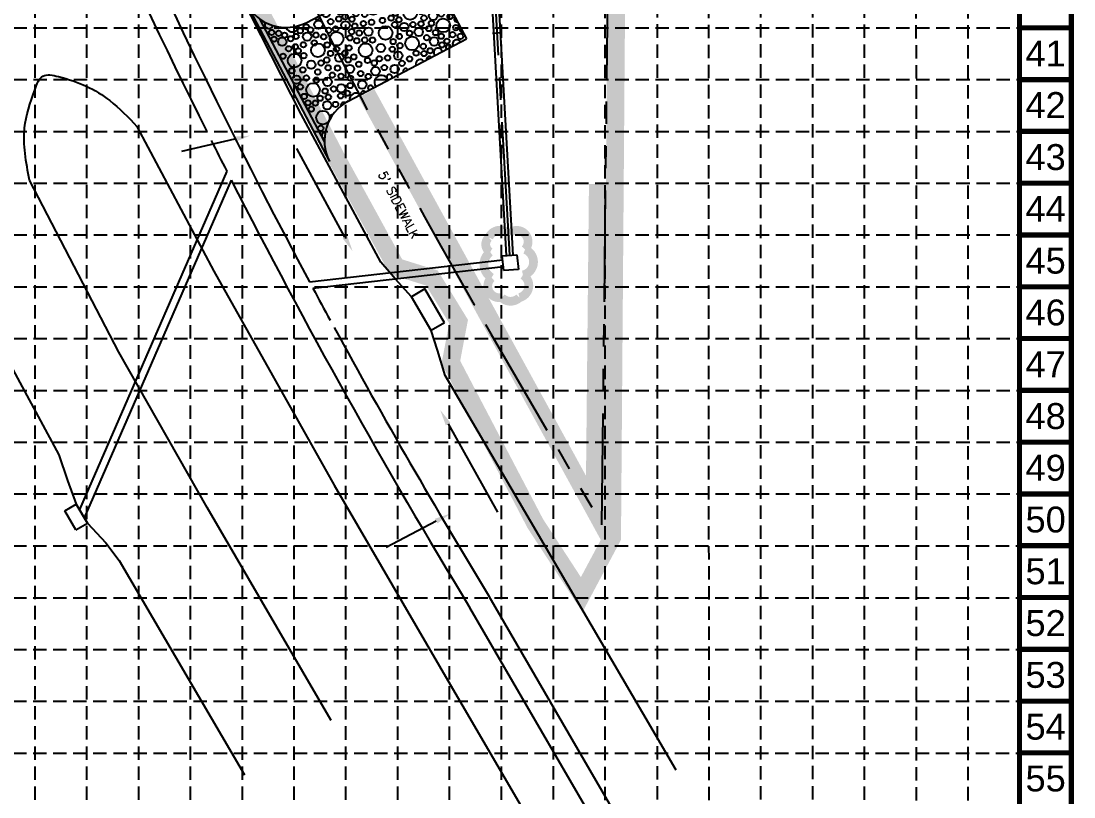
# Model space of a CAD drawing. Header units: feet. Extents: x -1330 to -864, y 1503 to 2248.
# Drawn here: x -1099.8 to -863.6, y 1598.7 to 1772.8 of the extents above; entities that cross this region are included whole.
import ezdxf
from ezdxf.enums import TextEntityAlignment as Align

# ---------------------------------------------------------------- set-up
doc = ezdxf.new("R2010")
doc.units = ezdxf.units.FT
doc.header["$LTSCALE"] = 40
doc.header["$MEASUREMENT"] = 0
for name, pattern in [('CENTER2', [1.125, 0.75, -0.125, 0.125, -0.125]), ('HIDDEN', [0.375, 0.25, -0.125]), ('PHANTOM2', [1.25, 0.625, -0.125, 0.125, -0.125, 0.125, -0.125])]:
    doc.linetypes.add(name, pattern=pattern)
for name, color, linetype in [('arrows', 250, 'Continuous'), ('BASE', 7, 'Continuous'), ('BND-HOLD', 6, 'PHANTOM2'), ('CONST-ENTRANCE', 120, 'Continuous'), ('EX-INLET', 7, 'Continuous'), ('EX-PAV-TC', 1, 'Continuous'), ('EX-STM', 7, 'Continuous'), ('GRID', 254, 'HIDDEN'), ('LIMITS OF DISTURBANCE', 1, 'HIDDEN'), ('pc', 43, 'Continuous'), ('SILT FENCE', 200, 'Continuous'), ('STM-CL', 7, 'CENTER2'), ('STM-PIPE', 3, 'Continuous'), ('STM-STALBL', 7, 'Continuous')]:
    doc.layers.add(name, color=color, linetype=linetype)
doc.styles.add('L100', font='simplex', dxfattribs={"height": 4})
doc.styles.get("Standard").update_dxf_attribs({"font": 'ARIAL.TTF'})

# ---------------------------------------------------------------- blocks, each defined once
blk = doc.blocks.new('sta_tic')
blk.add_line((0, -0.04164999999999996), (0, 0.04164999999999996))
blk = doc.blocks.new('A$C5C6542E7')
at = {"layer": 'CONST-ENTRANCE', "color": 4}
for p, q in [((13.50737011294996, 31.20412530458179), (40.05250290517279, 45.18110369918691)), ((40.05250290517279, 45.18110369918668), (49.3704885015768, 27.48434850437138)), ((-2.826593572535785e-07, 35.393510103788), (18.63597091014776, -2.858428160834592e-07)), ((2.915645355685911, 32.00249100746919), (17.49000079128405, 4.322817370116127)), ((22.82535570935352, 13.5073701097665), (49.3704885015768, 27.48434850437161))]:
    blk.add_line(p, q, dxfattribs=at)
for centre, radius in [((39.7394520134153, 42.77623058971744), 0.6072956972166139), ((35.24295971337301, 41.69688294103116), 0.6072956972166139), ((36.06085155450728, 39.98049159199786), 0.6072956972166139), ((37.66312194836564, 41.33942740618636), 0.9500036420868128), ((39.11052445167729, 40.38390732450375), 0.6072956972166139), ((40.51834827479161, 41.29694772142739), 0.6072956972166139), ((29.44901528349442, 37.70146721575429), 0.9500036420868128), ((31.18987628193736, 37.32986089419364), 0.6072956972166139), ((32.48126995802932, 37.32277459026727), 0.6072956972166139), ((35.65816799683284, 38.13670502372997), 0.6072956972166139), ((37.32764149363516, 39.53103952945685), 0.6072956972166139), ((38.8602471789834, 37.76156003212668), 1.534607395395142), ((41.27623640339675, 39.20542238774192), 0.6072956972166139), ((42.01252760473699, 38.13311740071049), 0.6072956972166139), ((24.91769347622699, 35.05790650421773), 0.9500036420868128), ((26.41374686121753, 36.61857008284005), 0.6072956972166139), ((28.43121290643489, 34.41733514078078), 1.534607395395142), ((30.4403398685406, 35.81873963277371), 0.6072956972166139), ((31.68971158503655, 34.58717921224161), 0.9500036420868128), ((33.01924489232101, 35.73738397009765), 0.6072956972166139), ((34.08771336246377, 36.88039251399414), 0.6072956972166139), ((35.50549601376088, 35.60088899222228), 0.6072956972166139), ((36.87586037834149, 36.60959368305021), 0.6072956972166139), ((38.64537433192891, 35.07195568428938), 0.6072956972166139), ((40.24102274174925, 35.13918560790762), 0.6072956972166139), ((41.23478491213677, 36.34950343432297), 0.6072956972166139), ((42.42054343582163, 34.91267842965362), 0.6072956972166139), ((43.304504381269, 36.49457909891976), 0.9500036420868128), ((22.15183764835024, 32.48511969704759), 0.6072956972166139), ((23.2092187056071, 33.90069129341487), 0.6072956972166139), ((24.55040989411441, 33.14688816198577), 0.6072956972166139), ((26.52470734899521, 32.98407959112819), 0.6072956972166139), ((33.40200935447933, 33.24021844445861), 0.6072956972166139), ((34.1308530592471, 34.52940591296624), 0.6072956972166139), ((36.7460612268676, 33.29896118839429), 1.534607395395142), ((39.15183286304568, 33.62099436022004), 0.6072956972166139), ((40.64126302001773, 33.88993758096126), 0.6072956972166139), ((41.89063473651368, 32.65837716042915), 0.9500036420868128), ((43.71557261193379, 33.07668427379508), 0.6072956972166139), ((43.9618238208061, 34.69735604937273), 0.6072956972166139), ((45.6658038404064, 32.49909990579363), 0.6072956972166139), ((13.39947626302205, 30.19549401831637), 0.6072956972166139), ((16.14129882226848, 30.69447023005523), 0.9500036420868128), ((18.87952453333514, 31.36330868126106), 0.6072956972166139), ((20.70141000917829, 31.97907164869662), 0.6072956972166139), ((22.22681630410943, 30.54932744447706), 0.9500036420868128), ((23.65925649629094, 31.90472643896555), 0.6072956972166139), ((24.30372822561981, 30.35466416283134), 0.6072956972166139), ((26.2282351061283, 30.93857607260861), 0.6072956972166139), ((28.05731303434345, 31.21460009379825), 0.6072956972166139), ((30.49488655392929, 31.63924926381242), 0.6072956972166139), ((32.4547991040597, 32.15591858544371), 0.6072956972166139), ((33.23369536543601, 30.67663571715366), 0.6072956972166139), ((34.19565440843849, 31.78432307806474), 0.6072956972166139), ((35.38500978030515, 30.17763583393207), 0.9500036420868128), ((37.34491539239616, 30.69430150243306), 0.6072956972166139), ((39.14219019322923, 30.86769505812003), 0.6072956972166139), ((39.82810771975664, 32.17356254958804), 0.6072956972166139), ((41.49083600800168, 31.00906757091866), 0.6072956972166139), ((44.14513978040895, 30.49606691542431), 1.534607395395142), ((5.644479590318497, 28.9463131123498), 0.6072956972166139), ((7.211920476948762, 28.74103586368619), 0.6072956972166139), ((8.545912275041019, 28.32696802537112), 0.6072956972166139), ((11.1004933480217, 28.04030271255101), 0.6072956972166139), ((12.05885554285169, 29.31785231293065), 0.6072956972166139), ((13.61607759726485, 27.99073141316217), 0.9500036420868128), ((14.36561401066092, 29.50185267458369), 0.6072956972166139), ((15.57958005753471, 28.33753484219778), 0.6072956972166139), ((17.32043536191736, 27.96593933481904), 0.6072956972166139), ((18.44503091023876, 29.41688799436042), 0.6072956972166139), ((20.21826550440096, 27.51646730148764), 1.534607395395142), ((20.00166417015475, 29.72122990664002), 0.6072956972166139), ((23.58240502947001, 29.11603925950931), 0.6072956972166139), ((25.28786035828784, 28.81167552609327), 0.6072956972166139), ((27.35397728518387, 29.12662424433893), 0.9500036420868128), ((31.19995772831999, 28.83286181341236), 1.534607395395142), ((34.27480483079421, 28.04719846772014), 0.6072956972166139), ((36.58194149689234, 28.77376605520635), 0.6072956972166139), ((38.63688523088535, 29.05575954751021), 0.9500036420868128), ((40.43114058991932, 27.76757415897964), 0.6072956972166139), ((40.89744303446196, 29.81661449720082), 0.6072956972166139), ((42.41205433478126, 28.89648229287627), 0.6072956972166139), ((43.6817704803907, 28.0925724318306), 0.6072956972166139), ((46.26163732015334, 28.43284680830084), 0.6072956972166139), ((46.97576806392794, 30.01121065786697), 0.6072956972166139), ((48.00249262453599, 28.06125130092209), 0.6072956972166139), ((6.186342547078084, 27.42809473282159), 0.6072956972166139), ((8.03340916626189, 26.85478227518774), 0.9500036420868128), ((9.92250913316957, 27.50592230579741), 0.6072956972166139), ((10.94563808958151, 25.72583965563172), 0.6072956972166139), ((12.77111916961758, 26.17172591628628), 0.6072956972166139), ((16.02565881184296, 24.95010485634293), 1.534607395395142), ((15.20869962724305, 26.59637873943097), 0.6072956972166139), ((18.10652976972983, 26.14690670610116), 0.6072956972166139), ((23.01406428069822, 25.4673979810816), 0.6072956972166139), ((23.20432520876284, 27.71461844985811), 0.6072956972166139), ((24.74714972632592, 27.06698260362987), 0.6072956972166139), ((26.72921703996167, 24.93299390284551), 1.534607395395142), ((26.54442452715875, 27.24037615931684), 0.6072956972166139), ((28.27808737916553, 27.20851959818401), 0.6072956972166139), ((30.15034652981808, 25.44611008711831), 0.9500036420868128), ((32.90598352547772, 26.89705324318334), 0.6072956972166139), ((34.42060051985732, 25.97691022467666), 0.6072956972166139), ((37.16242307910375, 26.47588643641552), 1.534607395395142), ((39.65699350151544, 25.81408348581294), 0.6072956972166139), ((42.08017642228992, 26.91822136249948), 0.9500036420868128), ((43.8636355427293, 26.1396335065499), 0.6072956972166139), ((44.96721157015827, 26.97836132906127), 0.6072956972166139), ((8.204391692733225, 23.59540779289455), 0.6072956972166139), ((9.459803536805794, 25.28701972811109), 0.6072956972166139), ((10.77337030256717, 22.62925742653579), 1.534607395395142), ((11.61112364573523, 24.7880090307076), 0.6072956972166139), ((12.85689851405232, 23.72631084964064), 0.6072956972166139), ((18.86080966203804, 24.22526524024806), 0.6072956972166139), ((20.23324044763103, 25.20554106426471), 0.6072956972166139), ((20.81769583232654, 23.2803519645297), 0.9500036420868128), ((22.08750521325351, 24.29247884620622), 0.6072956972166139), ((24.07619451092842, 23.45019603599053), 0.6072956972166139), ((29.79385794231894, 23.02547974499657), 0.6072956972166139), ((31.65834154015602, 23.23426117803979), 0.6072956972166139), ((32.70493329686224, 25.15943396011789), 0.6072956972166139), ((34.06050939011971, 23.72615293620015), 0.9500036420868128), ((38.05832564989942, 24.28527461797898), 0.6072956972166139), ((39.82739417152516, 24.18617546869837), 0.6072956972166139), ((41.20701047145667, 24.82670869334197), 0.6072956972166139), ((14.53112118382705, 21.68787181391076), 0.9500036420868128), ((16.73166264277165, 22.07359993999921), 0.6072956972166139), ((18.00866447607359, 22.74598787543118), 0.6072956972166139), ((18.31708528233412, 21.01898255938363), 0.6072956972166139), ((20.42580726926644, 20.92695339637066), 0.6072956972166139), ((22.79919267762625, 22.77780810055833), 0.6072956972166139), ((23.18201473326303, 20.74645171562088), 0.9500036420868128), ((25.19834108578675, 21.80812091450161), 0.6072956972166139), ((27.15104730745975, 22.66452187611458), 0.6072956972166139), ((28.65846615540363, 22.08412861803413), 0.6072956972166139), ((30.92319696955337, 21.04366567726152), 0.6072956972166139), ((33.24074473791961, 20.71806485320667), 0.9500036420868128), ((34.87840816929611, 22.00976524030057), 0.6072956972166139), ((36.59048548215287, 22.99710739745296), 0.6072956972166139), ((10.17624017415096, 20.33957544100667), 0.6072956972166139), ((11.23837609844145, 18.32236268173347), 0.9500036420868128), ((12.65281621153372, 20.52711978340949), 0.6072956972166139), ((13.43891186332462, 18.70810162200564), 0.6072956972166139), ((15.99291552992872, 20.05287749286981), 0.6072956972166139), ((19.26940859355955, 19.37337427132502), 0.6072956972166139), ((21.21189598301862, 19.10793158183469), 0.6072956972166139), ((23.32781042232591, 18.6761634725774), 0.6072956972166139), ((25.6165757490885, 19.70952559454986), 0.6072956972166139), ((27.32922353028448, 19.06542291489109), 0.6072956972166139), ((28.93508383427888, 20.25449283648231), 0.9500036420868128), ((12.08807800500085, 16.70860545133451), 0.6072956972166139), ((14.92230189271686, 16.0538724869964), 1.534607395395142), ((15.65744076926171, 18.24447880195999), 0.6072956972166139), ((18.18022440892059, 17.8551722094553), 0.9500036420868128), ((19.53940304441721, 16.25201813189051), 0.6072956972166139), ((21.26946335418484, 16.39003462440496), 0.9500036420868128), ((23.26117209365862, 17.00933075840658), 0.6072956972166139), ((25.9747940677612, 17.23580345099754), 0.9500036420868128), ((12.94857490617528, 14.58523622104258), 0.6072956972166139), ((16.52437114085228, 14.17752721378565), 0.6072956972166139), ((17.64670622933386, 15.77074034074758), 0.6072956972166139), ((18.35479115146654, 14.42594264874856), 0.6072956972166139), ((21.13562192257336, 14.68780321869576), 0.6072956972166139), ((22.6178526891274, 15.29648173254941), 0.6072956972166139), ((13.79467996455583, 13.14134123010899), 0.6072956972166139), ((14.53817625037118, 11.72929013578164), 0.6072956972166139), ((15.46113971361638, 13.07408597743461), 0.6072956972166139), ((18.12193085742524, 12.58568924705037), 0.9500036420868128), ((19.98642139330218, 12.79447433322389), 0.6072956972166139), ((17.16054922079616, 9.846560702453417), 1.534607395395142), ((16.63423043162334, 7.422393540633266), 0.6072956972166139)]:
    blk.add_circle(centre, radius, dxfattribs=at)
for centre, radius, start, end in [((36.97244261676155, 43.46634061722648), 0.6072956972166139, 199.9808385824351, 35.55603628019584), ((38.58550231117056, 44.31567524570391), 0.6072956972166139, 199.9808385824641, 35.5560362801595), ((32.62893276409682, 39.9769765934343), 1.534607395395142, 159.4473464418635, 76.08952842075634), ((42.35102874524591, 41.40309868896975), 0.9500036420868128, 134.5099435044242, 281.0269313582074), ((30.22676491413654, 39.48508483527553), 0.6072956972166139, 158.2019968918669, 77.33487797075911), ((43.21152564642034, 39.27972945867782), 0.6072956972166139, 122.0913659332906, 293.4455089293391), ((44.12124959166908, 38.04108823769752), 0.6072956972166139, 144.5511728764725, 270.9857019861864), ((21.15691052106399, 34.53772033367704), 1.534607395395142, 184.1747108142453, 51.36216404839926), ((8.848377314748177, 40.05250290198978), 10, 207.7684374313173, 297.7684374313174), ((17.81739430310586, 33.38051062635054), 0.9500036420868128, 202.7992534958934, 32.73762136675285), ((45.34465541707186, 34.23492870799441), 0.6072956972166139, 74.38747261355037, 341.1494022490983), ((5.028214140196951, 30.76886809345183), 0.9500036420868128, 152.573942706271, 342.6922799767373), ((15.83287801600704, 32.4214755461046), 0.6072956972166139, 207.1745204893141, 28.36235437333218), ((47.17322268835051, 31.91870664771318), 0.6072956972166139, 129.3324908823179, 286.204383980322), ((10.26460712185826, 30.60604135458993), 1.534607395395142, 201.1429596756973, 355.9097991272325), ((48.67762085050958, 29.8767199780998), 0.9500036420868128, 149.6336587337519, 265.9032161288903), ((45.31327030130865, 25.56443677762286), 0.6072956972166139, 9.393059813175833, 226.1438150494559), ((47.18934301833519, 26.34486545536674), 0.9500036420868128, 27.28977381103558, 208.2471010515943), ((42.95467771789845, 24.50151809133718), 0.9500036420868128, 6.163184633616568, 229.3736902290102), ((38.95783076293128, 21.92478974589358), 0.9500036420868128, 31.87659691971093, 203.6602779429047), ((41.00955015297632, 22.91922351768108), 0.6072956972166139, 41.48873632373625, 194.0481385389018), ((30.24504805780134, 17.76660358855429), 1.534607395395142, 16.04165485590774, 219.4952200067297), ((32.05613853902605, 18.891978555881), 0.6072956972166139, 337.962625370572, 257.5742494920609), ((35.73171831215268, 20.22612414206924), 0.6072956972166139, 34.20291727372128, 201.3339575889017), ((27.86086196076667, 16.4253716984399), 0.6072956972166139, 4.908788958492615, 230.6280859041321), ((24.62093382959551, 13.77472468297719), 1.534607395395142, 50.78361799530276, 184.7532568673276), ((26.22319852938949, 15.1336713113476), 0.6072956972166139, 41.48873632373625, 194.0481385389018), ((27.4843485075553, 4.658992512358964), 10, 117.7684374313173, 207.7684374313173), ((21.79088864651339, 12.62812894266835), 0.6072956972166139, 53.70861789126448, 197.3783488420696), ((19.23385860006647, 9.821770474456343), 0.6072956972166139, 82.48568051098887, 213.4414333379631), ((17.48393803224394, 5.808625496050809), 0.6072956972166139, 75.45593346446701, 271.4283582320601)]:
    blk.add_arc(centre, radius, start, end, dxfattribs=at)

msp = doc.modelspace()

# ---------------------------------------------------------------- linework, layer by layer
at = {"layer": 'arrows', "color": 7}
for points in [[(-1051.961352963099, 1746.258748175924), (-1063.879928213134, 1743.51986922779)], [(-1051.961352963099, 1746.258748175924), (-1063.879928213134, 1743.51986922779)], [(-1051.961352963099, 1746.258748175924), (-1063.879928213134, 1743.51986922779)], [(-1004.050618383531, 1682.36311437722), (-992.97637439237, 1662.59838030607)], [(-1004.050618383531, 1682.36311437722), (-992.97637439237, 1662.59838030607)], [(-1004.050618383531, 1682.36311437722), (-992.97637439237, 1662.59838030607)], [(-1006.736030774332, 1660.564458538766), (-1017.950527521954, 1654.61620978154)], [(-1006.736030774332, 1660.564458538766), (-1017.950527521954, 1654.61620978154)], [(-1006.736030774332, 1660.564458538766), (-1017.950527521954, 1654.61620978154)]]:
    msp.add_lwpolyline(points, dxfattribs=at)
at = {"layer": 'arrows', "color": 7, "extrusion": (0, 0, -1)}
msp.add_lwpolyline([(1027.192196909908, 1724.306145202587), (1038.006888159189, 1744.214084474691)], dxfattribs=at)
msp.add_lwpolyline([(1027.192196909908, 1724.306145202587), (1038.006888159189, 1744.214084474691)], dxfattribs=at)
msp.add_lwpolyline([(1027.192196909908, 1724.306145202587), (1038.006888159189, 1744.214084474691)], dxfattribs=at)
at = {"layer": 'arrows', "color": 7}
for points in [[(-1052.095730051163, 1746.843506928063), (-1048.452800450264, 1747.065010704307), (-1051.826975875035, 1745.673989423784)], [(-1052.095730051163, 1746.843506928063), (-1048.452800450264, 1747.065010704307), (-1051.826975875035, 1745.673989423784)], [(-1052.095730051163, 1746.843506928063), (-1048.452800450264, 1747.065010704307), (-1051.826975875035, 1745.673989423784)], [(-1004.574054318643, 1682.069831541321), (-1005.810315398925, 1685.503729987895), (-1003.527182448418, 1682.656397213119)], [(-1004.574054318643, 1682.069831541321), (-1005.810315398925, 1685.503729987895), (-1003.527182448418, 1682.656397213119)], [(-1004.574054318643, 1682.069831541321), (-1005.810315398925, 1685.503729987895), (-1003.527182448418, 1682.656397213119)], [(-1007.017175408229, 1661.094512965057), (-1003.555704216585, 1662.251326342148), (-1006.454886140436, 1660.034404112475)], [(-1007.017175408229, 1661.094512965057), (-1003.555704216585, 1662.251326342148), (-1006.454886140436, 1660.034404112475)], [(-1007.017175408229, 1661.094512965057), (-1003.555704216585, 1662.251326342148), (-1006.454886140436, 1660.034404112475)]]:
    msp.add_solid(points, dxfattribs=at)
at = {"layer": 'BASE', "const_width": 1.162334538126981}
for points in [[(-864.2267794237912, 1503.938201497181), (-864.2267794237912, 2247.832305898412), (-1329.160594674592, 2247.832305898412), (-1329.160594674592, 1503.938201497181)], [(-875.8501248050566, 1515.561546878415), (-875.8501248050566, 2236.208960517178), (-1317.537249293295, 2236.208960517178), (-1317.537249293295, 1515.561546878415)]]:
    msp.add_lwpolyline(points, close=True, dxfattribs=at)
for points in [[(-864.2267794237912, 1771.275145266377), (-875.8501248050566, 1771.275145266377)], [(-864.2267794237912, 1759.65179988508), (-875.8501248050566, 1759.65179988508)], [(-864.2267794237912, 1748.028454503847), (-875.8501248050566, 1748.028454503847)], [(-864.2267794237912, 1736.40510912255), (-875.8501248050566, 1736.40510912255)], [(-864.2267794237912, 1724.781763741316), (-875.8501248050566, 1724.781763741316)], [(-864.2267794237912, 1713.158418360019), (-875.8501248050566, 1713.158418360019)], [(-864.2267794237912, 1701.535072978754), (-875.8501248050566, 1701.535072978754)], [(-864.2267794237912, 1689.911727597489), (-875.8501248050566, 1689.911727597489)], [(-864.2267794237912, 1678.288382216192), (-875.8501248050566, 1678.288382216192)], [(-864.2267794237912, 1666.665036834958), (-875.8501248050566, 1666.665036834958)], [(-864.2267794237912, 1655.041691453661), (-875.8501248050566, 1655.041691453661)], [(-864.2267794237912, 1643.418346072428), (-875.8501248050566, 1643.418346072428)], [(-864.2267794237912, 1631.795000691131), (-875.8501248050566, 1631.795000691131)], [(-864.2267794237912, 1620.171655309866), (-875.8501248050566, 1620.171655309866)], [(-864.2267794237912, 1608.5483099286), (-875.8501248050566, 1608.5483099286)]]:
    msp.add_lwpolyline(points, dxfattribs=at)
at = {"layer": 'BASE', "color": 170, "ltscale": 100, "const_width": 1.961968764316394}
msp.add_lwpolyline([(-994.2931823312771, 1715.198359343978, 0.5205670505517462), (-994.2931823312771, 1715.198359343978, 0.7651954600696135), (-992.0590385696581, 1710.760351132224, 0.4178788784126488), (-988.0392887097933, 1710.732859418479, 0.6649002420699669), (-987.2650790074216, 1715.804473455577, 0.744833174426672), (-986.7848245645238, 1721.524560910685, 0.9756416855879776), (-990.4657167432514, 1725.08790421786, 0.5205670505517462), (-994.9000447667655, 1724.200625934166, 0.5205670505517462), (-994.6044225471493, 1720.947270928369, 0.5402640007904789), (-994.2931823312771, 1715.198359343978)], format="xyb", close=True, dxfattribs=at)
at = {"layer": 'BND-HOLD', "color": 7}
for p, q in [((-969.5607488102054, 1659.751343802051), (-963.5326050680358, 2189.104271800791)), ((-994.4307925808611, 1702.579579108215), (-969.5607488102054, 1659.751343802051))]:
    msp.add_line(p, q, dxfattribs=at)
msp.add_arc((160.038616349527, 2372.971541950763), 1334.999999999986, 189.438770108373, 210.1434226810841, dxfattribs=at)
at = {"layer": 'EX-INLET', "color": 7}
for p, q in [((-991.9108352388145, 1720.126612993764), (-988.6412588040289, 1720.340678836891)), ((-991.9108352388142, 1720.126612993764), (-988.6412588040288, 1720.340678836891)), ((-991.5296561010333, 1716.772052821412), (-991.9108352388145, 1720.126612993764)), ((-991.5296561010331, 1716.772052821412), (-991.9108352388142, 1720.126612993764)), ((-988.6412588040289, 1720.340678836891), (-988.2362618808096, 1717.040768403762)), ((-988.6412588040288, 1720.340678836891), (-988.2362618808096, 1717.040768403762)), ((-988.2362618808096, 1717.040768403762), (-991.5296561010333, 1716.772052821412)), ((-988.2362618808096, 1717.040768403762), (-991.5296561010331, 1716.772052821412)), ((-1009.259394874528, 1712.693610371833), (-1012.285618946385, 1710.93521113761)), ((-1004.8339969393, 1705.077452733404), (-1009.259394874528, 1712.693610371833)), ((-1007.860221011157, 1703.319053499182), (-1012.285618946385, 1710.93521113761)), ((-1004.8339969393, 1705.077452733404), (-1007.860221011157, 1703.319053499182)), ((-1090.058465177752, 1662.861671465522), (-1087.470169775408, 1664.378486190595)), ((-1084.971476029963, 1660.114710644185), (-1087.470169775408, 1664.378486190595)), ((-1087.559771432308, 1658.597895919112), (-1090.058465177752, 1662.861671465522)), ((-1087.559771432308, 1658.597895919113), (-1084.971476029963, 1660.114710644185))]:
    msp.add_line(p, q, dxfattribs=at)
at = {"layer": 'EX-PAV-TC', "color": 7}
for p, q in [((-1037.03025918729, 1751.906953135898), (-1052.883677700525, 1783.231665735409)), ((-1019.17391226814, 1718.681083337787), (-1037.03025918729, 1751.906953135898)), ((-1073.842826097751, 1749.130674554019), (-1056.634009978699, 1716.688785709391)), ((-1077.888373334982, 1698.488571745857), (-1097.981779121388, 1737.068616394356)), ((-1015.845312901252, 1714.881323029812), (-1019.17391226814, 1718.681083337787)), ((-1056.634009978699, 1716.688785709391), (-1029.617343973629, 1668.625081550045)), ((-1012.285618946385, 1710.93521113761), (-1015.845312901252, 1714.881323029812)), ((-1007.860221011157, 1703.319053499182), (-1012.285618946385, 1710.93521113761)), ((-1006.419073627397, 1698.950636650759), (-1007.860221011157, 1703.319053499182)), ((-1104.211554073006, 1699.294354419192), (-1091.39456758982, 1675.43754944949)), ((-1058.104523232459, 1663.644199791745), (-1077.888373334982, 1698.488571745857)), ((-1004.715811382651, 1693.250937152917), (-1006.419073627397, 1698.950636650759)), ((-979.4479142183485, 1650.097695752586), (-1004.715811382651, 1693.250937152917)), ((-1091.39456758982, 1675.43754944949), (-1089.4513919584, 1669.690414320581)), ((-1089.4513919584, 1669.690414320581), (-1087.470169775408, 1664.378486190595)), ((-1029.617343973629, 1668.625081550045), (-1003.607623226356, 1623.899654039437)), ((-1087.470169775408, 1664.378486190595), (-1084.971476029963, 1660.114710644185)), ((-1030.295697916495, 1615.82963641321), (-1058.104523232459, 1663.644199791745)), ((-1084.971476029963, 1660.114710644185), (-1080.798485479682, 1655.657860878065)), ((-1080.798485479682, 1655.657860878065), (-1077.80840155157, 1651.751319712668)), ((-1077.80840155157, 1651.751319712668), (-1049.712612979365, 1603.59804581456)), ((-952.874407082871, 1604.650800754853), (-979.4479142183485, 1650.097695752586)), ((-1003.607623226356, 1623.899654039437), (-981.8666573331033, 1586.677076396957))]:
    msp.add_line(p, q, dxfattribs=at)
msp.add_spline([(-1097.981779121388, 1737.068616394356), (-1099.052685930209, 1748.820569429482), (-1096.711622078887, 1757.477646558193), (-1094.969159418209, 1760.426062576522), (-1091.466140808161, 1760.332888667326), (-1079.959947438176, 1754.962557229637), (-1073.842826097751, 1749.130674554019)], degree=3, dxfattribs=at)
at = {"layer": 'EX-STM', "color": 7}
for p, q in [((-1053.722876921461, 1739.118005238636), (-1086.768437935993, 1663.181049705036)), ((-1052.694610399918, 1737.095223970163), (-1085.673207869379, 1661.312147129745)), ((-1035.147142189607, 1714.269555029945), (-991.8049233562701, 1719.194537369085)), ((-1034.385868247077, 1712.846405896161), (-991.6355679835776, 1717.704128446091))]:
    msp.add_line(p, q, dxfattribs=at)
for points in [[(-965.9539534489891, 1593.918461913577), (-994.8438669507702, 1643.669239388642)], [(-963.7901181535274, 1580.235300176853), (-999.1417505386086, 1641.113682386687)]]:
    msp.add_lwpolyline(points, dxfattribs=at)
for radius, start, end in [(1447.453701446174, 193.6952471739007, 208.1113680740233), (1452.453701446174, 201.4077318894314, 206.5091720182935), (1452.453701446174, 206.5991944047779, 206.9014286213497), (1452.453701446174, 206.9909405298422, 211.3276870710123), (1447.453701446174, 208.1752551175199, 208.4973690463237), (1447.453701446174, 208.572108458753, 211.3297308076684)]:
    msp.add_arc((241.5553602549531, 2396.290770302628), radius, start, end, dxfattribs=at)
at = {"layer": 'GRID', "color": 8, "linetype": 'HIDDEN', "ltscale": 0.3}
for p, q in [((-1096.693687049192, 1562.023686820989), (-1096.693687049192, 2236.208960517178)), ((-1085.070341667926, 1562.021859388029), (-1085.070341667926, 2236.208960517178)), ((-1073.446996286629, 1562.020031955069), (-1073.446996286629, 2236.208960517178)), ((-1061.823650905364, 1562.01820452211), (-1061.823650905364, 2236.208960517178)), ((-1050.200305524099, 1562.01637708915), (-1050.200305524099, 2236.208960517178)), ((-1038.576960142834, 1562.01454965619), (-1038.576960142834, 2236.208960517178)), ((-1026.953614761568, 1562.012722223231), (-1026.953614761568, 2236.208960517178)), ((-1015.330269380303, 1562.010894790271), (-1015.330269380303, 2236.208960517178)), ((-1003.706923999038, 1562.009067357312), (-1003.706923999038, 2236.208960517178)), ((-992.0285941130999, 1562.035500997234), (-992.0835786177408, 2236.208960517178)), ((-980.417564030699, 1562.092114074354), (-980.4602332364757, 2236.208960517178)), ((-968.8031441407841, 1561.952609877479), (-968.8368878552103, 2236.208960517178)), ((-957.0735116364194, 1562.060089359969), (-957.1622063070052, 2236.469568062391)), ((-945.513165302526, 1561.93912763993), (-945.53886092574, 2236.469568062391)), ((-933.8793867528279, 1562.081403967893), (-933.9155155444746, 2236.469568062391)), ((-922.2343156515893, 1562.120486616035), (-922.2921701632094, 2236.469568062391)), ((-910.6338838228048, 1562.019396235673), (-910.6688247819441, 2236.469568062391)), ((-898.9851166061436, 1561.867149036204), (-899.0454794006789, 2236.469568062391)), ((-887.3539518839274, 1561.898839334777), (-887.4221340194135, 2236.469568062391)), ((-1317.537249293295, 1771.275145266377), (-875.8501248050566, 1771.275145266377)), ((-1317.537249293295, 1759.65179988508), (-875.8501248050566, 1759.65179988508)), ((-1317.537249293295, 1748.028454503847), (-875.8501248050566, 1748.028454503847)), ((-1317.537249293295, 1736.40510912255), (-875.8501248050566, 1736.40510912255)), ((-1317.537249293295, 1724.781763741316), (-875.8501248050566, 1724.781763741316)), ((-1317.537249293295, 1713.158418360019), (-875.8501248050566, 1713.158418360019)), ((-1317.537249293295, 1701.535072978754), (-875.8501248050566, 1701.535072978754)), ((-1317.537249293295, 1689.911727597489), (-875.8501248050566, 1689.911727597489)), ((-1317.537249293295, 1678.288382216192), (-875.8501248050566, 1678.288382216192)), ((-1317.537249293295, 1666.665036834958), (-875.8501248050566, 1666.665036834958)), ((-1317.647601329453, 1655.002829793485), (-875.9604768411828, 1655.002829793485)), ((-1317.647601329453, 1643.379484412219), (-875.9604768411828, 1643.379484412219)), ((-1317.647601329453, 1631.756139030923), (-875.9604768411828, 1631.756139030923)), ((-1317.647601329453, 1620.132793649689), (-875.9604768411828, 1620.132793649689)), ((-1317.647601329453, 1608.509448268392), (-875.9604768411828, 1608.509448268392))]:
    msp.add_line(p, q, dxfattribs=at)
at = {"layer": 'LIMITS OF DISTURBANCE', "const_width": 4, "flags": 128}
msp.add_lwpolyline([(-963.3379989797995, 2167.728245173982), (-967.2577252700266, 1656.86457728118), (-974.0885887018621, 1644.065508786156), (-984.4650532409969, 1659.990265073794), (-1003.426638379956, 1696.22616205497), (-1001.694047042722, 1705.357068054517), (-1007.679363594263, 1715.117694642837), (-1015.712283998151, 1717.636565501264), (-1029.213230256433, 1742.280359790509), (-1047.196933103245, 1776.823037253408), (-1053.312227761241, 1789.064800348644, -0.4704948002303682), (-1047.36978716301, 1802.506746215046, 0.733999830521854)], format="xyb", dxfattribs=at)
at = {"layer": 'pc', "color": 7, "extrusion": (0, 0, -1)}
msp.add_solid([(1027.719425395328, 1724.019736187083), (1025.473742816884, 1721.142774290068), (1026.664968424489, 1724.592554218091)], dxfattribs=at)
msp.add_solid([(1027.719425395328, 1724.019736187083), (1025.473742816884, 1721.142774290068), (1026.664968424489, 1724.592554218091)], dxfattribs=at)
msp.add_solid([(1027.719425395328, 1724.019736187083), (1025.473742816884, 1721.142774290068), (1026.664968424489, 1724.592554218091)], dxfattribs=at)
at = {"layer": 'SILT FENCE', "const_width": 4, "flags": 128}
msp.add_lwpolyline([(-1022.365629393671, 1756.55945136201), (-971.1845459805563, 1663.059320298151), (-970.4483071827763, 1736.182363502812)], dxfattribs=at)
at = {"layer": 'STM-CL', "color": 7}
msp.add_line((-994.5216283903426, 1795.057912391881), (-990.2760470214216, 1720.233645915328), dxfattribs=at)
at = {"layer": 'STM-PIPE', "color": 7}
for p, q in [((-995.2733204407729, 1795.066472480038), (-991.0248426136399, 1720.191158728147)), ((-993.769936339912, 1795.049352303724), (-989.5276210262418, 1720.282646892938))]:
    msp.add_line(p, q, dxfattribs=at)

# ---------------------------------------------------------------- block references
at = {"layer": 'CONST-ENTRANCE'}
msp.add_blockref('A$C5C6542E7', (-1049.276307131205, 1741.295778563309), dxfattribs=at)
at = {"layer": 'STM-STALBL', "color": 7, "xscale": 24.00960384153662, "yscale": 24.00960384153662, "zscale": 24.00960384153662, "rotation": 273.2475205708745}
msp.add_blockref('sta_tic', (-993.1085261668052, 1770.15335206321), dxfattribs=at)

# ---------------------------------------------------------------- texts
at = {"layer": 'BASE'}
for s, p in [('41', (-869.9987111154962, 1765.50996883064)), ('42', (-870.0124207452568, 1753.935959644213)), ('43', (-869.9987030032664, 1742.263280237066)), ('44', (-869.9986948910841, 1730.639934106744)), ('45', (-869.9986948910682, 1719.016591643493)), ('46', (-869.9986948910682, 1707.393252847344)), ('47', (-869.9986867788386, 1695.769903049919)), ('48', (-869.9986786666561, 1684.146556919597)), ('49', (-869.996245004595, 1672.551795706587)), ('50', (-869.996245004595, 1660.928456910438)), ('51', (-869.9962368923652, 1649.305107113013)), ('52', (-869.9962287801828, 1637.681760982691)), ('53', (-869.996228780167, 1626.05841851944)), ('54', (-869.996228780167, 1614.435079723291)), ('55', (-869.9962206679373, 1602.811729925866))]:
    msp.add_text(s, height=5.811672690634906, dxfattribs=at).set_placement(p, align=Align.MIDDLE_CENTER)
at = {"layer": 'pc', "color": 7, "style": 'L100'}
msp.add_text("5' SIDEWALK", height=2, rotation=297.3124689611343, dxfattribs=at).set_placement((-1019.789909449803, 1738.449205469313))

doc.saveas('drawing.dxf')
